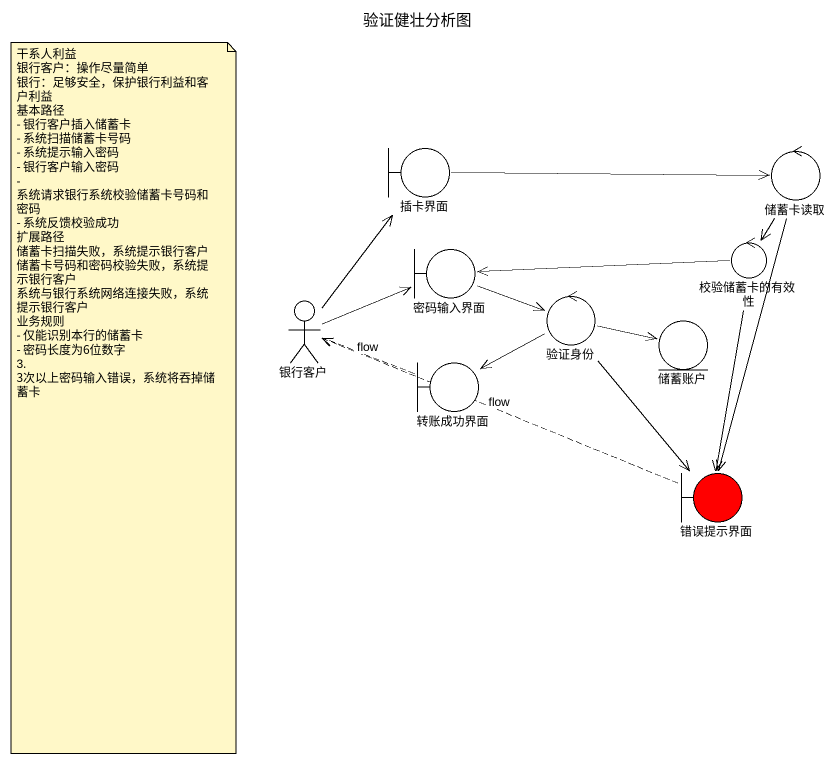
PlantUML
@startuml
title 验证健壮分析图
boundary 插卡界面
control 储蓄卡读取
control 校验储蓄卡的有效性
boundary 密码输入界面
actor 银行客户
control 验证身份
entity 储蓄账户
boundary 转账成功界面
boundary 错误提示界面 #FF0000
插卡界面 -right-> 储蓄卡读取
储蓄卡读取 --> 校验储蓄卡的有效性
储蓄卡读取 --> 错误提示界面
校验储蓄卡的有效性 -left-> 密码输入界面
校验储蓄卡的有效性 --> 错误提示界面
密码输入界面 -right-> 验证身份
银行客户 -up-> 插卡界面
银行客户 -right-> 密码输入界面
验证身份 -right-> 储蓄账户
验证身份 -left-> 转账成功界面
验证身份 --> 错误提示界面
转账成功界面 .left.> 银行客户 : flow
错误提示界面 .left.> 银行客户 : flow
note as N1
  干系人利益
  银行客户：操作尽量简单
  银行：足够安全，保护银行利益和客户利益
  基本路径
  - 银行客户插入储蓄卡
  - 系统扫描储蓄卡号码
  - 系统提示输入密码
  - 银行客户输入密码
  - 系统请求银行系统校验储蓄卡号码和密码
  - 系统反馈校验成功
  扩展路径
  储蓄卡扫描失败，系统提示银行客户
  储蓄卡号码和密码校验失败，系统提示银行客户
  系统与银行系统网络连接失败，系统提示银行客户
  业务规则
  - 仅能识别本行的储蓄卡
  - 密码长度为6位数字
  3. 3次以上密码输入错误，系统将吞掉储蓄卡
end note
@enduml
